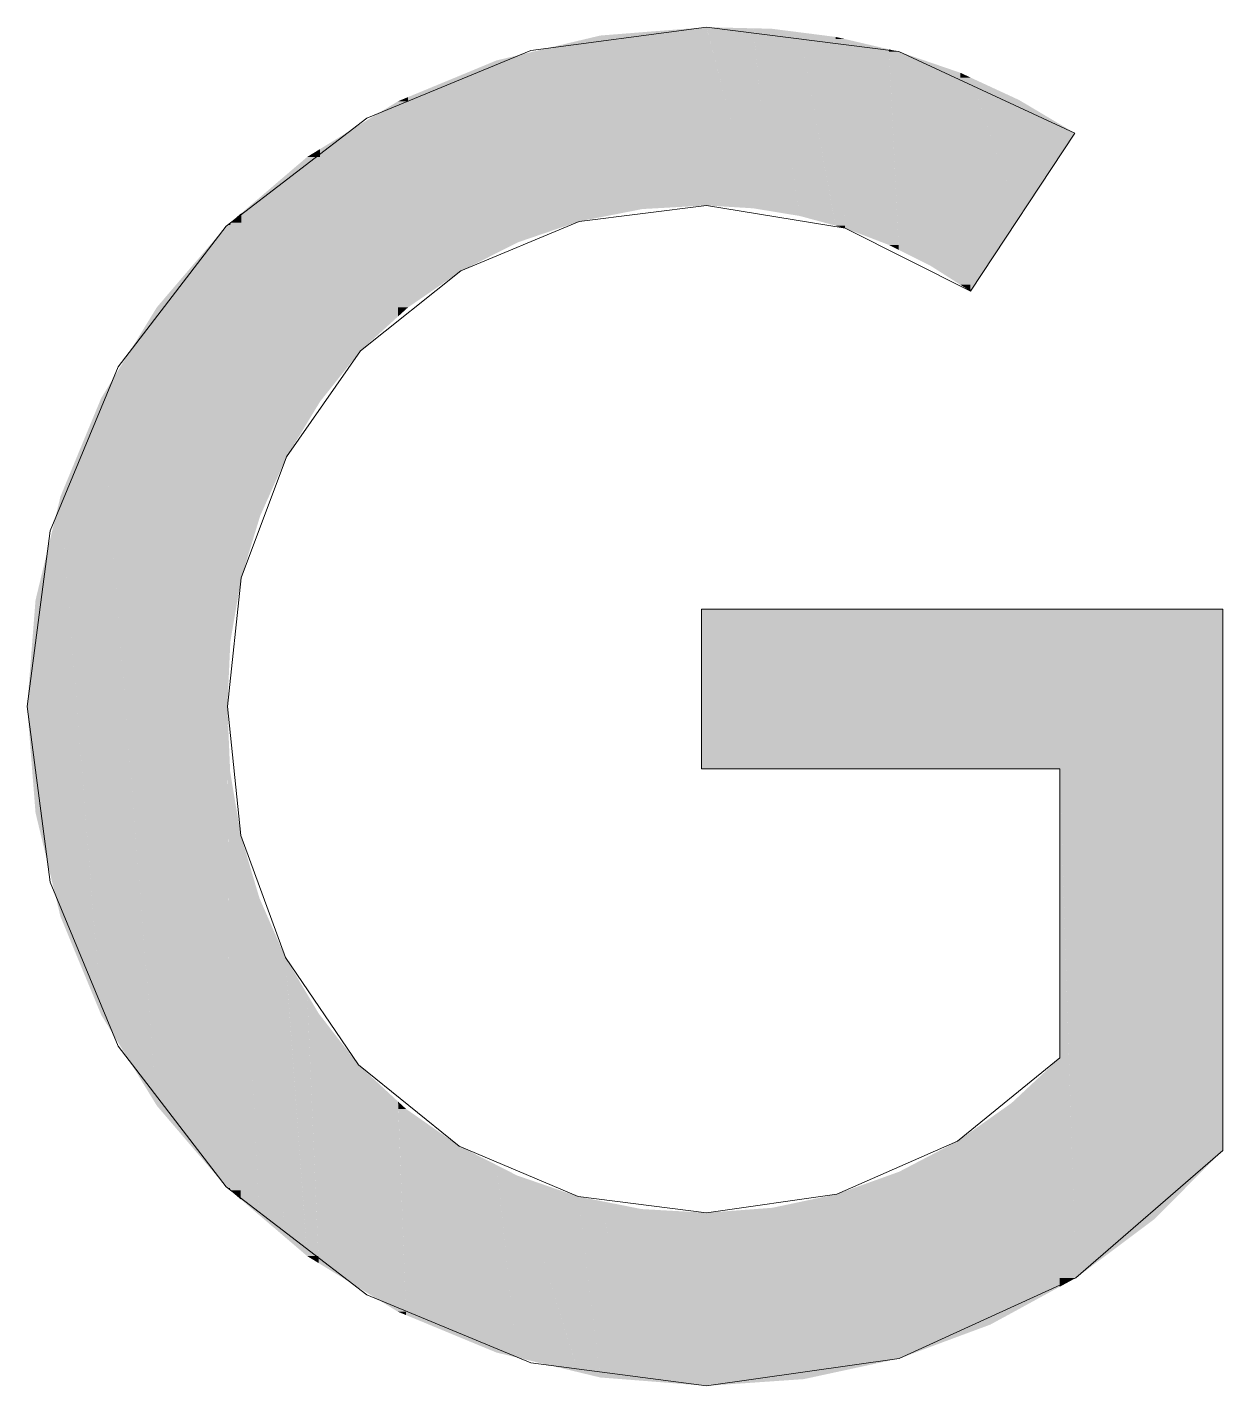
# Model space of a CAD drawing. Extents: x 885 to 2021, y 330 to 1122.
# Drawn here: x 1912.261 to 1914.079, y 643.783 to 645.85 of the extents above; entities that cross this region are included whole.
import ezdxf

# ---------------------------------------------------------------- set-up
doc = ezdxf.new("R2010")
doc.units = 0
doc.layers.get('0').update_dxf_attribs({"lineweight": 18})
doc.layers.add('P11_Plankopf_Ausführung_AF_4_800 Plankopf', color=7, linetype='Continuous', lineweight=25)

# ---------------------------------------------------------------- blocks, each defined once
blk = doc.blocks.new('Referenz-A0T8DI3SAL', base_point=(1729.7843, 502.0648))
at = {"layer": 'P11_Plankopf_Ausführung_AF_4_800 Plankopf', "color": 0, "linetype": 'Continuous', "lineweight": 13, "ltscale": 16.9}
for p, q in [((1913.294, 645.8496), (1913.0266, 645.8144)), ((1913.5865, 645.8124), (1913.294, 645.8496)), ((1913.0266, 645.8144), (1912.7774, 645.7112)), ((1913.8541, 645.6885), (1913.5865, 645.8124)), ((1912.7774, 645.7112), (1912.5634, 645.547)), ((1913.6956, 645.448), (1913.8541, 645.6885)), ((1913.294, 645.5785), (1913.1004, 645.5543)), ((1913.5048, 645.5439), (1913.294, 645.5785)), ((1913.1004, 645.5543), (1912.9205, 645.4788)), ((1912.5634, 645.547), (1912.3992, 645.333)), ((1913.6956, 645.448), (1913.5048, 645.5439)), ((1912.9205, 645.4788), (1912.7677, 645.3575)), ((1912.7677, 645.3575), (1912.6553, 645.1962)), ((1912.3992, 645.333), (1912.296, 645.0838)), ((1912.6553, 645.1962), (1912.5864, 645.012)), ((1912.296, 645.0838), (1912.2608, 644.8164)), ((1912.5864, 645.012), (1912.5653, 644.8164)), ((1914.0792, 644.9646), (1913.2865, 644.9646)), ((1913.2865, 644.9646), (1913.2865, 644.7217)), ((1914.0792, 644.1412), (1914.0792, 644.9646)), ((1912.2608, 644.8164), (1912.296, 644.549)), ((1912.5653, 644.8164), (1912.5858, 644.62)), ((1913.2865, 644.7217), (1913.8312, 644.7217)), ((1913.8312, 644.7217), (1913.8312, 644.2819)), ((1912.5858, 644.62), (1912.6536, 644.4345)), ((1912.296, 644.549), (1912.3992, 644.2998)), ((1912.6536, 644.4345), (1912.7648, 644.2713)), ((1912.3992, 644.2998), (1912.5634, 644.0858)), ((1912.7648, 644.2713), (1912.9179, 644.1479)), ((1913.6759, 644.1553), (1913.8312, 644.2819)), ((1912.9179, 644.1479), (1913.0989, 644.071)), ((1913.4924, 644.0748), (1913.6759, 644.1553)), ((1913.8559, 643.9474), (1914.0792, 644.1412)), ((1912.5634, 644.0858), (1912.7774, 643.9216)), ((1913.0989, 644.071), (1913.294, 644.0465)), ((1913.294, 644.0465), (1913.4924, 644.0748)), ((1913.5868, 643.8247), (1913.8559, 643.9474)), ((1912.7774, 643.9216), (1913.0266, 643.8184)), ((1913.0266, 643.8184), (1913.294, 643.7832)), ((1913.294, 643.7832), (1913.5868, 643.8247))]:
    blk.add_line(p, q, dxfattribs=at)
at = {"layer": 'P11_Plankopf_Ausführung_AF_4_800 Plankopf', "color": 0, "linetype": 'Continuous', "lineweight": 0, "ltscale": 0.0169}
for points in [[(1913.1964, 645.8369), (1913.1324, 645.8369), (1913.1964, 645.842)], [(1913.294, 645.842), (1913.1964, 645.842), (1913.294, 645.8496)], [(1913.294, 645.5785), (1913.1964, 645.5785), (1913.1964, 645.842)], [(1913.294, 645.5785), (1913.294, 645.842), (1913.1964, 645.842)], [(1913.3642, 645.5785), (1913.294, 645.5785), (1913.294, 645.8496)], [(1913.3653, 645.8479), (1913.2945, 645.8479), (1913.294, 645.8496)], [(1913.3653, 645.5741), (1913.3653, 645.8479), (1913.2945, 645.8479)], [(1913.3922, 645.5741), (1913.3653, 645.5741), (1913.3653, 645.8479)], [(1913.3926, 645.8473), (1913.3654, 645.8473), (1913.3653, 645.8479)], [(1913.3926, 645.5696), (1913.3926, 645.8473), (1913.3654, 645.8473)], [(1913.4347, 645.5696), (1913.3926, 645.5696), (1913.3926, 645.8473)], [(1913.4358, 645.8418), (1913.3934, 645.8418), (1913.3926, 645.8473)], [(1913.4358, 645.5625), (1913.4358, 645.8418), (1913.3934, 645.8418)], [(1913.4877, 645.5625), (1913.4358, 645.5625), (1913.4358, 645.8418)], [(1913.4905, 645.8348), (1913.4371, 645.8348), (1913.4358, 645.8418)], [(1913.1004, 645.807), (1913.0079, 645.807), (1913.1004, 645.8293)], [(1913.1324, 645.8293), (1913.1004, 645.8293), (1913.1324, 645.8369)], [(1913.1324, 645.5605), (1913.1004, 645.5605), (1913.1004, 645.8293)], [(1913.1324, 645.5605), (1913.1324, 645.8293), (1913.1004, 645.8293)], [(1913.1964, 645.573), (1913.1324, 645.573), (1913.1324, 645.8369)], [(1913.1964, 645.573), (1913.1964, 645.8369), (1913.1324, 645.8369)], [(1913.4905, 645.5477), (1913.4905, 645.8348), (1913.4371, 645.8348)], [(1913.5046, 645.5477), (1913.4905, 645.5477), (1913.4905, 645.8348)], [(1913.5048, 645.8315), (1913.4906, 645.8315), (1913.4905, 645.8348)], [(1913.5048, 645.5439), (1913.5048, 645.8315), (1913.4906, 645.8315)], [(1913.5661, 645.5439), (1913.5048, 645.5439), (1913.5048, 645.8315)], [(1913.5715, 645.8159), (1913.5081, 645.8159), (1913.5048, 645.8315)], [(1913.0079, 645.7991), (1912.9747, 645.7991), (1913.0079, 645.807)], [(1913.1004, 645.5543), (1913.0079, 645.5543), (1913.0079, 645.807)], [(1913.1004, 645.5543), (1913.1004, 645.807), (1913.0079, 645.807)], [(1913.5715, 645.5184), (1913.5715, 645.8159), (1913.5081, 645.8159)], [(1913.5861, 645.5184), (1913.5715, 645.5184), (1913.5715, 645.8159)], [(1913.5865, 645.8124), (1913.5717, 645.8124), (1913.5715, 645.8159)], [(1913.5865, 645.5109), (1913.5865, 645.8124), (1913.5717, 645.8124)], [(1913.6317, 645.5109), (1913.5865, 645.5109), (1913.5865, 645.8124)], [(1913.6354, 645.7956), (1913.589, 645.7956), (1913.5865, 645.8124)], [(1912.9747, 645.7766), (1912.9205, 645.7766), (1912.9747, 645.7991)], [(1913.0079, 645.5227), (1912.9747, 645.5227), (1912.9747, 645.7991)], [(1913.0079, 645.5227), (1913.0079, 645.7991), (1912.9747, 645.7991)], [(1913.6354, 645.4863), (1913.6354, 645.7956), (1913.589, 645.7956)], [(1913.6761, 645.4863), (1913.6354, 645.4863), (1913.6354, 645.7956)], [(1913.6798, 645.7804), (1913.6374, 645.7804), (1913.6354, 645.7956)], [(1913.6798, 645.4581), (1913.6798, 645.7804), (1913.6374, 645.7804)], [(1913.6952, 645.4581), (1913.6798, 645.4581), (1913.6798, 645.7804)], [(1913.6956, 645.773), (1913.6801, 645.773), (1913.6798, 645.7804)], [(1912.9205, 645.7433), (1912.84, 645.7433), (1912.9205, 645.7766)], [(1912.9747, 645.506), (1912.9205, 645.506), (1912.9205, 645.7766)], [(1912.9747, 645.506), (1912.9747, 645.7766), (1912.9205, 645.7766)], [(1913.6956, 645.448), (1913.6956, 645.773), (1913.6801, 645.773)], [(1913.7693, 645.5598), (1913.6956, 645.5598), (1913.6956, 645.773)], [(1913.7693, 645.7389), (1913.7074, 645.7389), (1913.6956, 645.773)], [(1912.84, 645.737), (1912.8249, 645.737), (1912.84, 645.7433)], [(1912.9205, 645.4788), (1912.84, 645.4788), (1912.84, 645.7433)], [(1912.9205, 645.4788), (1912.9205, 645.7433), (1912.84, 645.7433)], [(1913.7693, 645.5598), (1913.7693, 645.7389), (1913.7074, 645.7389)], [(1913.8541, 645.6885), (1913.7693, 645.6885), (1913.7693, 645.7389)], [(1912.8249, 645.702), (1912.7677, 645.702), (1912.8249, 645.737)], [(1912.84, 645.4234), (1912.8249, 645.4234), (1912.8249, 645.737)], [(1912.84, 645.4234), (1912.84, 645.737), (1912.8249, 645.737)], [(1912.7677, 645.6644), (1912.7064, 645.6644), (1912.7677, 645.702)], [(1912.8249, 645.4097), (1912.7677, 645.4097), (1912.7677, 645.702)], [(1912.8249, 645.4097), (1912.8249, 645.702), (1912.7677, 645.702)], [(1913.7693, 645.5598), (1913.8541, 645.6885), (1913.7693, 645.6885)], [(1912.7064, 645.6523), (1912.6867, 645.6523), (1912.7064, 645.6644)], [(1912.7677, 645.3575), (1912.7064, 645.3575), (1912.7064, 645.6644)], [(1912.7677, 645.3575), (1912.7677, 645.6644), (1912.7064, 645.6644)], [(1912.6867, 645.6255), (1912.6553, 645.6255), (1912.6867, 645.6523)], [(1912.7064, 645.2804), (1912.6867, 645.2804), (1912.6867, 645.6523)], [(1912.7064, 645.2804), (1912.7064, 645.6523), (1912.6867, 645.6523)], [(1912.6553, 645.5911), (1912.6151, 645.5911), (1912.6553, 645.6255)], [(1912.6867, 645.2479), (1912.6553, 645.2479), (1912.6553, 645.6255)], [(1912.6867, 645.2479), (1912.6867, 645.6255), (1912.6553, 645.6255)], [(1912.6151, 645.5667), (1912.5864, 645.5667), (1912.6151, 645.5911)], [(1912.6553, 645.1962), (1912.6151, 645.1962), (1912.6151, 645.5911)], [(1912.6553, 645.1962), (1912.6553, 645.5911), (1912.6151, 645.5911)], [(1913.1324, 645.5605), (1913.1964, 645.573), (1913.1324, 645.573)], [(1913.1964, 645.573), (1913.294, 645.5785), (1913.1964, 645.5785)], [(1913.3653, 645.5741), (1913.3642, 645.5785), (1913.294, 645.5785)], [(1913.3926, 645.5696), (1913.3922, 645.5741), (1913.3653, 645.5741)], [(1912.5698, 645.5487), (1912.5653, 645.5487), (1912.5698, 645.5524)], [(1912.5864, 645.5524), (1912.5698, 645.5524), (1912.5864, 645.5667)], [(1912.5864, 645.012), (1912.5698, 645.012), (1912.5698, 645.5524)], [(1912.5864, 645.012), (1912.5864, 645.5524), (1912.5698, 645.5524)], [(1912.6151, 645.1062), (1912.5864, 645.1062), (1912.5864, 645.5667)], [(1912.6151, 645.1062), (1912.6151, 645.5667), (1912.5864, 645.5667)], [(1913.0079, 645.5227), (1913.1004, 645.5543), (1913.0079, 645.5543)], [(1913.1004, 645.5543), (1913.1324, 645.5605), (1913.1004, 645.5605)], [(1913.4358, 645.5625), (1913.4347, 645.5696), (1913.3926, 645.5696)], [(1913.4905, 645.5477), (1913.4877, 645.5625), (1913.4358, 645.5625)], [(1913.6956, 645.448), (1913.7693, 645.5598), (1913.6956, 645.5598)], [(1912.5634, 645.4237), (1912.4581, 645.4237), (1912.5634, 645.547)], [(1912.5653, 645.547), (1912.5634, 645.547), (1912.5653, 645.5487)], [(1912.5653, 644.0858), (1912.5634, 644.0858), (1912.5634, 645.547)], [(1912.5653, 644.0842), (1912.5653, 645.547), (1912.5634, 645.547)], [(1912.5698, 644.9149), (1912.5653, 644.9149), (1912.5653, 645.5487)], [(1912.5698, 644.9149), (1912.5698, 645.5487), (1912.5653, 645.5487)], [(1913.5048, 645.5439), (1913.5046, 645.5477), (1913.4905, 645.5477)], [(1913.5715, 645.5184), (1913.5661, 645.5439), (1913.5048, 645.5439)], [(1912.9747, 645.506), (1913.0079, 645.5227), (1912.9747, 645.5227)], [(1913.5865, 645.5109), (1913.5861, 645.5184), (1913.5715, 645.5184)], [(1913.6354, 645.4863), (1913.6317, 645.5109), (1913.5865, 645.5109)], [(1912.9205, 645.4788), (1912.9747, 645.506), (1912.9205, 645.506)], [(1912.84, 645.4234), (1912.9205, 645.4788), (1912.84, 645.4788)], [(1913.6798, 645.4581), (1913.6761, 645.4863), (1913.6354, 645.4863)], [(1913.6956, 645.448), (1913.6952, 645.4581), (1913.6798, 645.4581)], [(1912.4581, 645.2855), (1912.3734, 645.2855), (1912.4581, 645.4237)], [(1912.5537, 644.2091), (1912.4581, 644.2091), (1912.4581, 645.4237)], [(1912.5634, 644.0858), (1912.5634, 645.4237), (1912.4581, 645.4237)], [(1912.7677, 645.3575), (1912.8249, 645.4097), (1912.7677, 645.4097)], [(1912.8249, 645.4097), (1912.84, 645.4234), (1912.8249, 645.4234)], [(1912.7064, 645.2804), (1912.7677, 645.3575), (1912.7064, 645.3575)], [(1912.3734, 645.1357), (1912.3114, 645.1357), (1912.3734, 645.2855)], [(1912.4472, 644.3474), (1912.3734, 644.3474), (1912.3734, 645.2855)], [(1912.4581, 644.2091), (1912.4581, 645.2855), (1912.3734, 645.2855)], [(1912.6867, 645.2479), (1912.7064, 645.2804), (1912.6867, 645.2804)], [(1912.6553, 645.1962), (1912.6867, 645.2479), (1912.6553, 645.2479)], [(1912.6151, 645.1062), (1912.6553, 645.1962), (1912.6151, 645.1962)], [(1912.3114, 644.9781), (1912.2735, 644.9781), (1912.3114, 645.1357)], [(1912.3616, 644.4971), (1912.3114, 644.4971), (1912.3114, 645.1357)], [(1912.3734, 644.3474), (1912.3734, 645.1357), (1912.3114, 645.1357)], [(1912.5864, 645.012), (1912.6151, 645.1062), (1912.5864, 645.1062)], [(1912.5698, 644.9149), (1912.5864, 645.012), (1912.5698, 645.012)], [(1912.2735, 644.8164), (1912.2608, 644.8164), (1912.2735, 644.9781)], [(1912.299, 644.6548), (1912.2735, 644.6548), (1912.2735, 644.9781)], [(1912.3114, 644.4971), (1912.3114, 644.9781), (1912.2735, 644.9781)], [(1913.2865, 644.7217), (1913.8312, 644.7217), (1913.2865, 644.9646)], [(1913.8312, 644.7217), (1913.8312, 644.9646), (1913.2865, 644.9646)], [(1913.8371, 644.7217), (1913.8312, 644.7217), (1913.8312, 644.9646)], [(1913.8559, 643.9474), (1913.8559, 644.9646), (1913.8312, 644.9646)], [(1913.9745, 644.0363), (1913.8559, 644.0363), (1913.8559, 644.9646)], [(1913.9745, 644.0363), (1913.9745, 644.9646), (1913.8559, 644.9646)], [(1914.0792, 644.1412), (1913.9745, 644.1412), (1913.9745, 644.9646)], [(1914.0792, 644.1412), (1914.0792, 644.9646), (1913.9745, 644.9646)], [(1912.5653, 644.8164), (1912.5698, 644.9149), (1912.5653, 644.9149)], [(1912.2735, 644.6548), (1912.2735, 644.8164), (1912.2608, 644.8164)], [(1912.5695, 644.0842), (1912.5653, 644.0842), (1912.5653, 644.8164)], [(1912.5695, 644.7176), (1912.5659, 644.7176), (1912.5653, 644.8164)], [(1912.5695, 644.0806), (1912.5695, 644.7176), (1912.5659, 644.7176)], [(1912.5855, 644.0806), (1912.5695, 644.0806), (1912.5695, 644.7176)], [(1912.5858, 644.62), (1912.5719, 644.62), (1912.5695, 644.7176)], [(1913.8559, 643.9474), (1913.8371, 644.7217), (1913.8312, 644.7217)], [(1913.8452, 644.2819), (1913.8312, 644.2819), (1913.8312, 644.7217)], [(1912.3114, 644.4971), (1912.299, 644.6548), (1912.2735, 644.6548)], [(1912.5858, 644.0667), (1912.5858, 644.62), (1912.5719, 644.62)], [(1912.6128, 644.0667), (1912.5858, 644.0667), (1912.5858, 644.62)], [(1912.614, 644.5252), (1912.5904, 644.5252), (1912.5858, 644.62)], [(1912.614, 644.0426), (1912.614, 644.5252), (1912.5904, 644.5252)], [(1912.651, 644.0426), (1912.614, 644.0426), (1912.614, 644.5252)], [(1912.6536, 644.4345), (1912.6209, 644.4345), (1912.614, 644.5252)], [(1912.3734, 644.3474), (1912.3616, 644.4971), (1912.3114, 644.4971)], [(1912.6536, 644.0088), (1912.6536, 644.4345), (1912.6209, 644.4345)], [(1912.6846, 644.0088), (1912.6536, 644.0088), (1912.6536, 644.4345)], [(1912.6867, 644.3789), (1912.6577, 644.3789), (1912.6536, 644.4345)], [(1912.6867, 643.9805), (1912.6867, 644.3789), (1912.6577, 644.3789)], [(1912.7037, 643.9805), (1912.6867, 643.9805), (1912.6867, 644.3789)], [(1912.7042, 644.3495), (1912.688, 644.3495), (1912.6867, 644.3789)], [(1912.4581, 644.2091), (1912.4472, 644.3474), (1912.3734, 644.3474)], [(1912.7042, 643.9698), (1912.7042, 644.3495), (1912.688, 644.3495)], [(1912.7594, 643.9698), (1912.7042, 643.9698), (1912.7042, 644.3495)], [(1912.7648, 644.2713), (1912.7155, 644.2713), (1912.7042, 644.3495)], [(1912.7648, 643.9327), (1912.7648, 644.2713), (1912.7155, 644.2713)], [(1912.819, 643.9327), (1912.7648, 643.9327), (1912.7648, 644.2713)], [(1912.8249, 644.2155), (1912.7737, 644.2155), (1912.7648, 644.2713)], [(1913.8312, 644.2133), (1913.7579, 644.2133), (1913.8312, 644.2819)], [(1913.8559, 643.9474), (1913.8312, 643.9474), (1913.8312, 644.2819)], [(1913.8559, 643.9474), (1913.8452, 644.2819), (1913.8312, 644.2819)], [(1912.5634, 644.0858), (1912.5537, 644.2091), (1912.4581, 644.2091)], [(1912.8249, 643.8958), (1912.8249, 644.2155), (1912.7737, 644.2155)], [(1912.8369, 643.8958), (1912.8249, 643.8958), (1912.8249, 644.2155)], [(1912.8371, 644.2043), (1912.8254, 644.2043), (1912.8249, 644.2155)], [(1913.7579, 644.1906), (1913.7258, 644.1906), (1913.7579, 644.2133)], [(1913.8312, 643.9339), (1913.7579, 643.9339), (1913.7579, 644.2133)], [(1913.8312, 643.9339), (1913.8312, 644.2133), (1913.7579, 644.2133)], [(1912.8371, 643.8908), (1912.8371, 644.2043), (1912.8254, 644.2043)], [(1912.9101, 643.8908), (1912.8371, 643.8908), (1912.8371, 644.2043)], [(1912.9179, 644.1479), (1912.8502, 644.1479), (1912.8371, 644.2043)], [(1913.7258, 644.1553), (1913.6759, 644.1553), (1913.7258, 644.1906)], [(1913.7579, 643.8939), (1913.7258, 643.8939), (1913.7258, 644.1906)], [(1913.7579, 643.8939), (1913.7579, 644.1906), (1913.7258, 644.1906)], [(1912.9179, 643.8573), (1912.9179, 644.1479), (1912.8502, 644.1479)], [(1912.9705, 643.8573), (1912.9179, 643.8573), (1912.9179, 644.1479)], [(1912.9747, 644.119), (1912.9231, 644.119), (1912.9179, 644.1479)], [(1913.6759, 644.1088), (1913.5869, 644.1088), (1913.6759, 644.1553)], [(1913.7258, 643.8764), (1913.6759, 643.8764), (1913.6759, 644.1553)], [(1913.7258, 643.8764), (1913.7258, 644.1553), (1913.6759, 644.1553)], [(1913.9745, 644.0363), (1914.0792, 644.1412), (1913.9745, 644.1412)], [(1912.9747, 643.8338), (1912.9747, 644.119), (1912.9231, 644.119)], [(1913.0049, 643.8338), (1912.9747, 643.8338), (1912.9747, 644.119)], [(1913.0057, 644.1032), (1912.9764, 644.1032), (1912.9747, 644.119)], [(1913.5868, 644.0748), (1913.4924, 644.0748), (1913.5868, 644.1088)], [(1913.5869, 643.8247), (1913.5868, 643.8247), (1913.5868, 644.1088)], [(1913.5869, 643.8247), (1913.5869, 644.1088), (1913.5868, 644.1088)], [(1913.5869, 644.1088), (1913.5868, 644.1088), (1913.5869, 644.1088)], [(1913.6759, 643.8579), (1913.5869, 643.8579), (1913.5869, 644.1088)], [(1913.6759, 643.8579), (1913.6759, 644.1088), (1913.5869, 644.1088)], [(1912.5653, 644.0842), (1912.5653, 644.0858), (1912.5634, 644.0858)], [(1913.0057, 643.8263), (1913.0057, 644.1032), (1912.9764, 644.1032)], [(1913.0919, 643.8263), (1913.0057, 643.8263), (1913.0057, 644.1032)], [(1913.0989, 644.071), (1913.0157, 644.071), (1913.0057, 644.1032)], [(1912.5695, 644.0806), (1912.5695, 644.0842), (1912.5653, 644.0842)], [(1912.5858, 644.0667), (1912.5855, 644.0806), (1912.5695, 644.0806)], [(1912.614, 644.0426), (1912.6128, 644.0667), (1912.5858, 644.0667)], [(1913.0989, 643.804), (1913.0989, 644.071), (1913.0157, 644.071)], [(1913.1314, 643.804), (1913.0989, 643.804), (1913.0989, 644.071)], [(1913.1324, 644.0645), (1913.0997, 644.0645), (1913.0989, 644.071)], [(1913.1324, 643.7959), (1913.1324, 644.0645), (1913.0997, 644.0645)], [(1913.1945, 643.7959), (1913.1324, 643.7959), (1913.1324, 644.0645)], [(1913.1956, 644.052), (1913.1353, 644.052), (1913.1324, 644.0645)], [(1913.4924, 644.0641), (1913.4419, 644.0641), (1913.4924, 644.0748)], [(1913.5868, 643.8247), (1913.4924, 643.8247), (1913.4924, 644.0748)], [(1913.5868, 643.8247), (1913.5868, 644.0748), (1913.4924, 644.0748)], [(1913.1956, 643.791), (1913.1956, 644.052), (1913.1353, 644.052)], [(1913.2912, 643.791), (1913.1956, 643.791), (1913.1956, 644.052)], [(1913.294, 644.0465), (1913.1976, 644.0465), (1913.1956, 644.052)], [(1913.294, 643.7832), (1913.294, 644.0465), (1913.1976, 644.0465)], [(1913.3942, 644.0465), (1913.294, 644.0465), (1913.3942, 644.054)], [(1913.3942, 643.7901), (1913.294, 643.7901), (1913.294, 644.0465)], [(1913.3942, 643.7901), (1913.3942, 644.0465), (1913.294, 644.0465)], [(1913.4419, 644.054), (1913.3942, 644.054), (1913.4419, 644.0641)], [(1913.4419, 643.7934), (1913.3942, 643.7934), (1913.3942, 644.054)], [(1913.4419, 643.7934), (1913.4419, 644.054), (1913.3942, 644.054)], [(1913.4924, 643.8043), (1913.4419, 643.8043), (1913.4419, 644.0641)], [(1913.4924, 643.8043), (1913.4924, 644.0641), (1913.4419, 644.0641)], [(1912.6536, 644.0088), (1912.651, 644.0426), (1912.614, 644.0426)], [(1913.8559, 643.9474), (1913.9745, 644.0363), (1913.8559, 644.0363)], [(1912.6867, 643.9805), (1912.6846, 644.0088), (1912.6536, 644.0088)], [(1912.7042, 643.9698), (1912.7037, 643.9805), (1912.6867, 643.9805)], [(1912.7648, 643.9327), (1912.7594, 643.9698), (1912.7042, 643.9698)], [(1913.8312, 643.9339), (1913.8559, 643.9474), (1913.8312, 643.9474)], [(1912.8249, 643.8958), (1912.819, 643.9327), (1912.7648, 643.9327)], [(1913.7579, 643.8939), (1913.8312, 643.9339), (1913.7579, 643.9339)], [(1912.8371, 643.8908), (1912.8369, 643.8958), (1912.8249, 643.8958)], [(1912.9179, 643.8573), (1912.9101, 643.8908), (1912.8371, 643.8908)], [(1913.7258, 643.8764), (1913.7579, 643.8939), (1913.7258, 643.8939)], [(1913.5869, 643.8247), (1913.6759, 643.8579), (1913.5869, 643.8579)], [(1913.6759, 643.8579), (1913.7258, 643.8764), (1913.6759, 643.8764)], [(1912.9747, 643.8338), (1912.9705, 643.8573), (1912.9179, 643.8573)], [(1913.0057, 643.8263), (1913.0049, 643.8338), (1912.9747, 643.8338)], [(1913.0989, 643.804), (1913.0919, 643.8263), (1913.0057, 643.8263)], [(1913.4924, 643.8043), (1913.5868, 643.8247), (1913.4924, 643.8247)], [(1913.5868, 643.8247), (1913.5869, 643.8247), (1913.5868, 643.8247)], [(1913.1324, 643.7959), (1913.1314, 643.804), (1913.0989, 643.804)], [(1913.1956, 643.791), (1913.1945, 643.7959), (1913.1324, 643.7959)], [(1913.4419, 643.7934), (1913.4924, 643.8043), (1913.4419, 643.8043)], [(1913.294, 643.7832), (1913.2912, 643.791), (1913.1956, 643.791)], [(1913.294, 643.7832), (1913.3942, 643.7901), (1913.294, 643.7901)], [(1913.3942, 643.7901), (1913.4419, 643.7934), (1913.3942, 643.7934)]]:
    blk.add_solid(points, dxfattribs=at)

msp = doc.modelspace()

# ---------------------------------------------------------------- block references
at = {"color": 8, "lineweight": 25, "ltscale": 0.25, "true_color": 0x808080}
msp.add_blockref('Referenz-A0T8DI3SAL', (1729.7843, 502.0648), dxfattribs=at)

doc.saveas('drawing.dxf')
